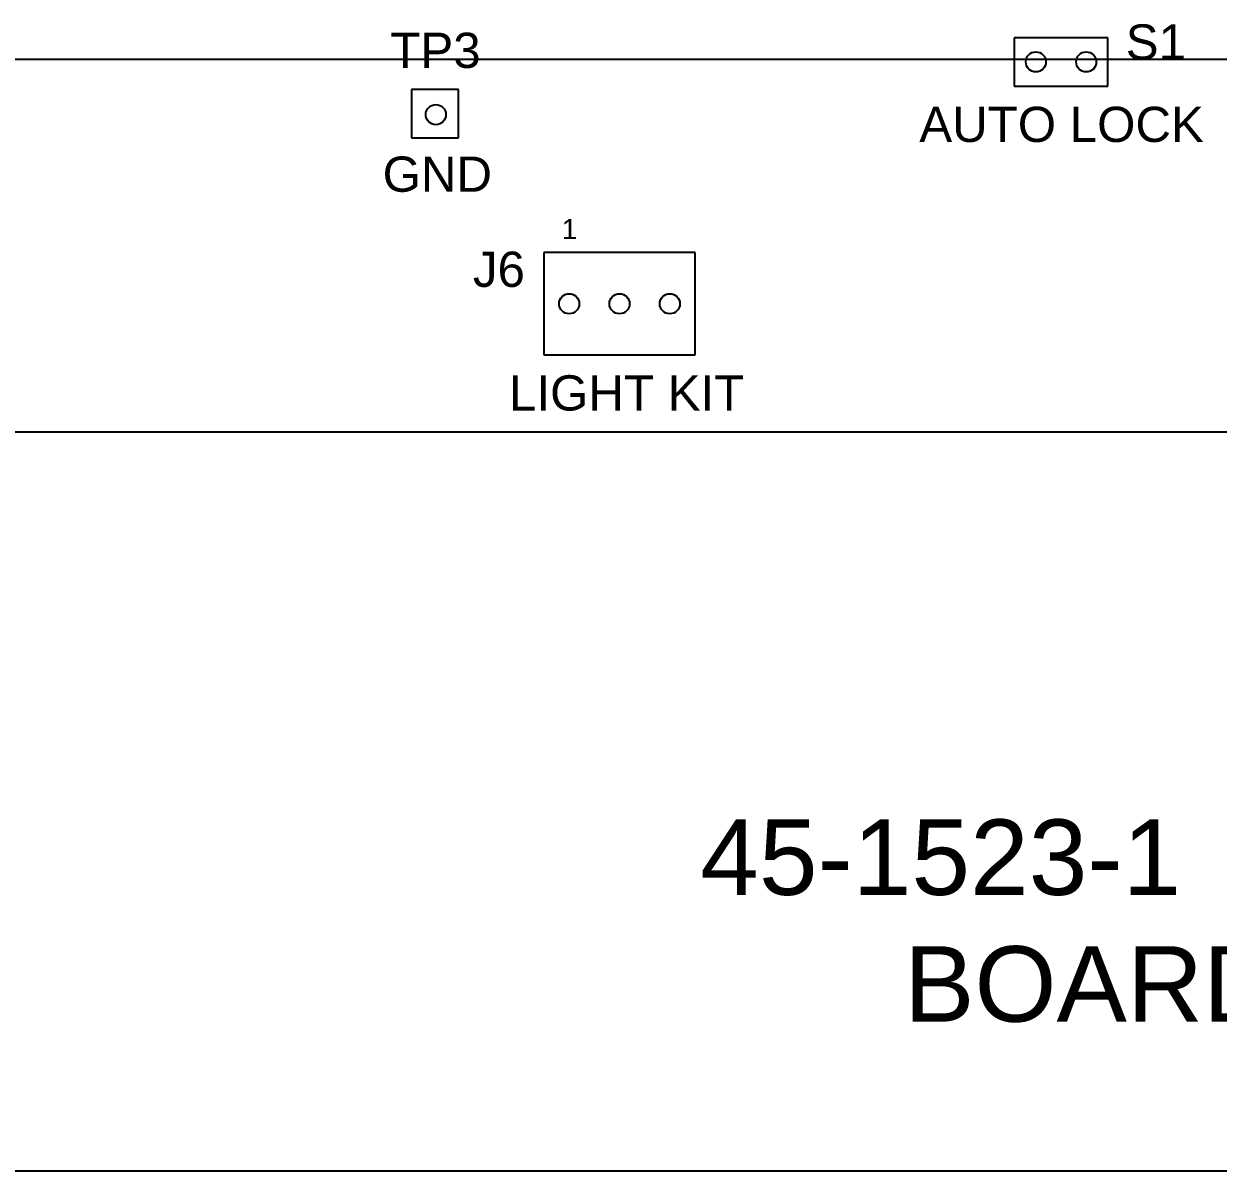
# Model space of a CAD drawing. Header units: inches. Extents: x -1 to 66.5, y -11.9 to 25.2.
# Drawn here: x 36.368 to 38.74, y -8.939 to -6.659 of the extents above; entities that cross this region are included whole.
import ezdxf

# ---------------------------------------------------------------- set-up
doc = ezdxf.new("R2010")
doc.units = ezdxf.units.IN
doc.header["$MEASUREMENT"] = 0
for name, color, linetype in [('45-1523-1', 80, 'Continuous'), ('Panel', 1, 'Continuous'), ('Solenoid', 6, 'Continuous'), ('Text', 50, 'Continuous')]:
    doc.layers.add(name, color=color, linetype=linetype)
doc.styles.get("Standard").update_dxf_attribs({"font": 'arial.ttf'})

msp = doc.modelspace()

# ---------------------------------------------------------------- linework, layer by layer
at = {"layer": '45-1523-1'}
for p, q in [((38.5207, -6.687), (38.3347, -6.687)), ((38.3347, -6.687), (38.3347, -6.783)), ((38.5207, -6.783), (38.5207, -6.687)), ((38.3347, -6.783), (38.5207, -6.783)), ((37.2307, -6.79), (37.1377, -6.79)), ((37.1377, -6.79), (37.1377, -6.886)), ((37.2307, -6.886), (37.2307, -6.79)), ((37.1377, -6.886), (37.2307, -6.886)), ((37.7007, -7.114), (37.4007, -7.114)), ((37.4007, -7.114), (37.4007, -7.317)), ((37.7007, -7.317), (37.7007, -7.114)), ((37.4007, -7.317), (37.7007, -7.317)), ((33.4007, -7.47), (41.1507, -7.47))]:
    msp.add_line(p, q, dxfattribs=at)
for centre in [(38.3777, -6.735), (38.4777, -6.735), (37.1859, -6.8397), (37.4507, -7.2155), (37.5507, -7.2155), (37.6507, -7.2155)]:
    msp.add_circle(centre, 0.02, dxfattribs=at)
at = {"layer": 'Panel', "color": 1}
msp.add_line((41.4012, -8.939), (33.1502, -8.939), dxfattribs=at)
at = {"layer": 'Solenoid'}
for p, q in [((37.1457, -6.73), (35.8957, -6.73)), ((40.1657, -6.73), (37.1457, -6.73))]:
    msp.add_line(p, q, dxfattribs=at)

# ---------------------------------------------------------------- texts
at = {"layer": 'Text'}
for s, height, p in [('S1', 0.07, (38.5562, -6.7304)), ('TP3', 0.07, (37.0956, -6.7469)), ('AUTO LOCK', 0.07, (38.1462, -6.8941)), ('GND', 0.07, (37.0802, -6.993)), ('1', 0.04, (37.436, -7.0871)), ('J6', 0.07, (37.2596, -7.182)), ('LIGHT KIT', 0.07, (37.3313, -7.4277)), ('45-1523-1  4-POST LIFT CONTROL', 0.15, (37.7111, -8.3902)), (' BOARD TEST INTERFACE', 0.15, (38.0578, -8.6421))]:
    msp.add_text(s, height=height, dxfattribs=at).set_placement(p)

doc.saveas('drawing.dxf')
